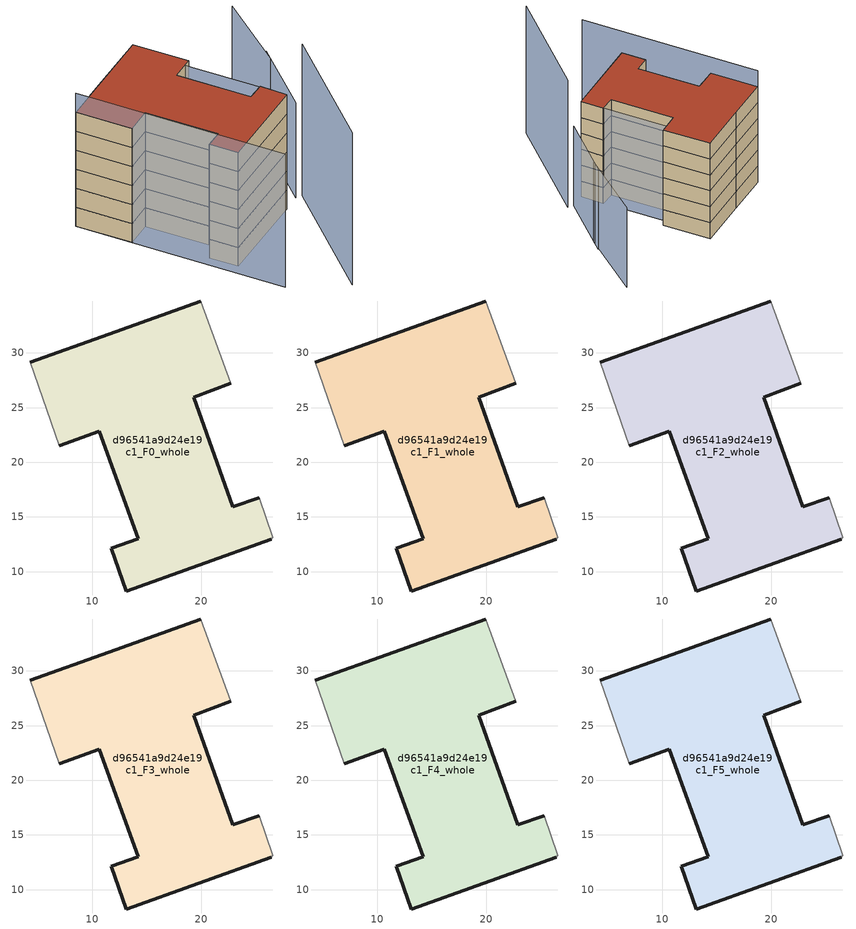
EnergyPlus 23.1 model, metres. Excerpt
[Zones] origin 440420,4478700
d96541a9d24e19c1_F0_whole
 floor ground (EU_floor_Construction): 19.93,34.76 22.7,27.23 19.3,25.96 22.89,15.93 25.31,16.75 26.53,13.12 26.41,12.97 13.11,8.22 11.74,12.11 14.2,12.99 10.66,22.82 7,21.51 4.33,29.13 11.5,31.72 z0
 wall outside (EU_wall_Construction): 25.31,16.75 22.89,15.93 19.3,25.96 22.7,27.23 / 19.93,34.76 11.5,31.72 4.33,29.13 / 7,21.51 10.66,22.82 14.2,12.99 11.74,12.11 13.11,8.22 26.41,12.97 z0:3
 wall adiabatic (EU_wall_Construction): 22.7,27.23 19.93,34.76 / 4.33,29.13 7,21.51 / 26.41,12.97 26.53,13.12 25.31,16.75 z0:3
d96541a9d24e19c1_F1_whole
 floor to d96541a9d24e19c1_F0_whole (EU_floor_Construction): 19.93,34.76 22.7,27.23 19.3,25.96 22.89,15.93 25.31,16.75 26.53,13.12 26.41,12.97 13.11,8.22 11.74,12.11 14.2,12.99 10.66,22.82 7,21.51 4.33,29.13 11.5,31.72 z3
 wall outside (EU_wall_Construction): 25.31,16.75 22.89,15.93 19.3,25.96 22.7,27.23 / 19.93,34.76 11.5,31.72 4.33,29.13 / 7,21.51 10.66,22.82 14.2,12.99 11.74,12.11 13.11,8.22 26.41,12.97 z3:6
 wall adiabatic (EU_wall_Construction): 22.7,27.23 19.93,34.76 / 4.33,29.13 7,21.51 / 26.41,12.97 26.53,13.12 25.31,16.75 z3:6
d96541a9d24e19c1_F2_whole
 floor to d96541a9d24e19c1_F1_whole (EU_floor_Construction): 19.93,34.76 22.7,27.23 19.3,25.96 22.89,15.93 25.31,16.75 26.53,13.12 26.41,12.97 13.11,8.22 11.74,12.11 14.2,12.99 10.66,22.82 7,21.51 4.33,29.13 11.5,31.72 z6
 wall outside (EU_wall_Construction): 25.31,16.75 22.89,15.93 19.3,25.96 22.7,27.23 / 19.93,34.76 11.5,31.72 4.33,29.13 / 7,21.51 10.66,22.82 14.2,12.99 11.74,12.11 13.11,8.22 26.41,12.97 z6:9
 wall adiabatic (EU_wall_Construction): 22.7,27.23 19.93,34.76 / 4.33,29.13 7,21.51 / 26.41,12.97 26.53,13.12 25.31,16.75 z6:9
d96541a9d24e19c1_F3_whole
 floor to d96541a9d24e19c1_F2_whole (EU_floor_Construction): 19.93,34.76 22.7,27.23 19.3,25.96 22.89,15.93 25.31,16.75 26.53,13.12 26.41,12.97 13.11,8.22 11.74,12.11 14.2,12.99 10.66,22.82 7,21.51 4.33,29.13 11.5,31.72 z9
 wall outside (EU_wall_Construction): 25.31,16.75 22.89,15.93 19.3,25.96 22.7,27.23 / 19.93,34.76 11.5,31.72 4.33,29.13 / 7,21.51 10.66,22.82 14.2,12.99 11.74,12.11 13.11,8.22 26.41,12.97 z9:12
 wall adiabatic (EU_wall_Construction): 22.7,27.23 19.93,34.76 / 4.33,29.13 7,21.51 / 26.41,12.97 26.53,13.12 25.31,16.75 z9:12
d96541a9d24e19c1_F4_whole
 floor to d96541a9d24e19c1_F3_whole (EU_floor_Construction): 19.93,34.76 22.7,27.23 19.3,25.96 22.89,15.93 25.31,16.75 26.53,13.12 26.41,12.97 13.11,8.22 11.74,12.11 14.2,12.99 10.66,22.82 7,21.51 4.33,29.13 11.5,31.72 z12
 wall outside (EU_wall_Construction): 25.31,16.75 22.89,15.93 19.3,25.96 22.7,27.23 / 19.93,34.76 11.5,31.72 4.33,29.13 / 7,21.51 10.66,22.82 14.2,12.99 11.74,12.11 13.11,8.22 26.41,12.97 z12:15
 wall adiabatic (EU_wall_Construction): 22.7,27.23 19.93,34.76 / 4.33,29.13 7,21.51 / 26.41,12.97 26.53,13.12 25.31,16.75 z12:15
d96541a9d24e19c1_F5_whole
 floor to d96541a9d24e19c1_F4_whole (EU_floor_Construction): 19.93,34.76 22.7,27.23 19.3,25.96 22.89,15.93 25.31,16.75 26.53,13.12 26.41,12.97 13.11,8.22 11.74,12.11 14.2,12.99 10.66,22.82 7,21.51 4.33,29.13 11.5,31.72 z15
 wall outside (EU_wall_Construction): 25.31,16.75 22.89,15.93 19.3,25.96 22.7,27.23 / 19.93,34.76 11.5,31.72 4.33,29.13 / 7,21.51 10.66,22.82 14.2,12.99 11.74,12.11 13.11,8.22 26.41,12.97 z15:18
 wall adiabatic (EU_wall_Construction): 22.7,27.23 19.93,34.76 / 4.33,29.13 7,21.51 / 26.41,12.97 26.53,13.12 25.31,16.75 z15:18
 roof outside (EU_roof_Construction): 26.41,12.97 26.53,13.12 25.31,16.75 22.89,15.93 19.3,25.96 22.7,27.23 19.93,34.76 11.5,31.72 4.33,29.13 7,21.51 10.66,22.82 14.2,12.99 11.74,12.11 13.11,8.22 z18
shading: 20.87,-4.86 29.89,13.66 z0:24; 4.33,29.13 14.34,0.73 z0:21; 28.98,13.98 34.21,24.81 / 33.34,22.94 38.02,34.99 z0:15; 26.53,13.11 18.92,34.4 z0:18
[Building]
EU S2 Campaign: North Axis=0; Terrain=City; Solar Distribution=FullExterior
[Site:Location]
Madrid: Latitude=40.5; Longitude=-3.5; Time Zone=1; Elevation=609
[SizingPeriod:WeatherFileDays]
AnnualSizingPeriod: Begin Month=1; Begin Day of Month=1; End Month=12; End Day of Month=31; Day of Week for Start Day=Monday; Use Weather File Daylight Saving Period=No; Use Weather File Rain and Snow Indicators=No
[MATERIAL]
EU_InternalMass_Material: Roughness=MediumRough; Thickness=0.1; Conductivity=1; Density=1800; Specific Heat=900; Thermal Absorptance=0.9; Solar Absorptance=0.7; Visible Absorptance=0.7
[MATERIAL:NOMASS] Roughness=MediumRough; Thermal Absorptance=0.9; Solar Absorptance=0.7; Visible Absorptance=0.7
Name | Thermal Resistance
EU_wall_NoMass | 0.609216
EU_roof_NoMass | 0.513268
EU_floor_NoMass | 0.568163
[CONSTRUCTION]
EU_wall_Construction: EU_wall_NoMass
EU_roof_Construction: EU_roof_NoMass
EU_floor_Construction: EU_floor_NoMass
EU_InternalMass_Construction: EU_InternalMass_Material
[ZONE] Type=1; Multiplier=1; Ceiling Height=autocalculate; Floor Area=autocalculate; Part of Total Floor Area=Yes
Name | Volume
d96541a9d24e19c1_F0_whole | 867.166
d96541a9d24e19c1_F1_whole; d96541a9d24e19c1_F2_whole; d96541a9d24e19c1_F3_whole; d96541a9d24e19c1_F4_whole; d96541a9d24e19c1_F5_whole | 867.165
[INTERNALMASS] Construction=EU_InternalMass_Construction; Surface Area=289.055
Name | Zone or ZoneList
d96541a9d24e19c1_F0_whole_EU_InternalMass | d96541a9d24e19c1_F0_whole
d96541a9d24e19c1_F1_whole_EU_InternalMass | d96541a9d24e19c1_F1_whole
d96541a9d24e19c1_F2_whole_EU_InternalMass | d96541a9d24e19c1_F2_whole
d96541a9d24e19c1_F3_whole_EU_InternalMass | d96541a9d24e19c1_F3_whole
d96541a9d24e19c1_F4_whole_EU_InternalMass | d96541a9d24e19c1_F4_whole
d96541a9d24e19c1_F5_whole_EU_InternalMass | d96541a9d24e19c1_F5_whole
[OTHEREQUIPMENT] Fuel Type=Electricity; Design Level Calculation Method=Watts/Area; Power per Zone Floor Area=1; Fraction Latent=0; Fraction Radiant=0; Fraction Lost=0; Carbon Dioxide Generation Rate=0; EndUse Subcategory=EU_Step8_InternalGains
Name | Zone or ZoneList or Space or SpaceList | Schedule
EU_Step8_InternalGain_d96541a9d24e19c1_F0_whole_f000 | d96541a9d24e19c1_F0_whole | EU_Step8_GainSchedule_d96541a9d24e19c1_F0_whole_f000
EU_Step8_InternalGain_d96541a9d24e19c1_F1_whole_f000 | d96541a9d24e19c1_F1_whole | EU_Step8_GainSchedule_d96541a9d24e19c1_F1_whole_f000
EU_Step8_InternalGain_d96541a9d24e19c1_F2_whole_f000 | d96541a9d24e19c1_F2_whole | EU_Step8_GainSchedule_d96541a9d24e19c1_F2_whole_f000
EU_Step8_InternalGain_d96541a9d24e19c1_F3_whole_f000 | d96541a9d24e19c1_F3_whole | EU_Step8_GainSchedule_d96541a9d24e19c1_F3_whole_f000
EU_Step8_InternalGain_d96541a9d24e19c1_F4_whole_f000 | d96541a9d24e19c1_F4_whole | EU_Step8_GainSchedule_d96541a9d24e19c1_F4_whole_f000
EU_Step8_InternalGain_d96541a9d24e19c1_F5_whole_f000 | d96541a9d24e19c1_F5_whole | EU_Step8_GainSchedule_d96541a9d24e19c1_F5_whole_f000
[ZONEVENTILATION:DESIGNFLOWRATE] Schedule=EU_AlwaysOn; Design Flow Rate Calculation Method=AirChanges/Hour; Air Changes per Hour=0.752966; Ventilation Type=Natural; Fan Pressure Rise=0; Fan Total Efficiency=1; Constant Term Coefficient=1; Temperature Term Coefficient=0; Velocity Term Coefficient=0; Velocity Squared Term Coefficient=0; Minimum Indoor Temperature=-100; Maximum Indoor Temperature=100; Delta Temperature=-100; Minimum Outdoor Temperature=-100; Maximum Outdoor Temperature=100; Maximum Wind Speed=40
Name | Zone or ZoneList or Space or SpaceList
EU_ConstantAir_d96541a9d24e19c1_F0_whole | d96541a9d24e19c1_F0_whole
EU_ConstantAir_d96541a9d24e19c1_F1_whole | d96541a9d24e19c1_F1_whole
EU_ConstantAir_d96541a9d24e19c1_F2_whole | d96541a9d24e19c1_F2_whole
EU_ConstantAir_d96541a9d24e19c1_F3_whole | d96541a9d24e19c1_F3_whole
EU_ConstantAir_d96541a9d24e19c1_F4_whole | d96541a9d24e19c1_F4_whole
EU_ConstantAir_d96541a9d24e19c1_F5_whole | d96541a9d24e19c1_F5_whole
[HVACTEMPLATE:THERMOSTAT] Constant Heating Setpoint=20; Constant Cooling Setpoint=50
EU_HeatOnly_d96541a9d24e19c1_F0_whole; EU_HeatOnly_d96541a9d24e19c1_F1_whole; EU_HeatOnly_d96541a9d24e19c1_F2_whole; EU_HeatOnly_d96541a9d24e19c1_F3_whole; EU_HeatOnly_d96541a9d24e19c1_F4_whole; EU_HeatOnly_d96541a9d24e19c1_F5_whole
[HVACTEMPLATE:ZONE:IDEALLOADSAIRSYSTEM] System Availability Schedule=EU_AlwaysOn; Maximum Heating Supply Air Temperature=50; Minimum Cooling Supply Air Temperature=13; Maximum Heating Supply Air Humidity Ratio=0.0156; Minimum Cooling Supply Air Humidity Ratio=0.0077; Heating Limit=NoLimit; Cooling Limit=NoLimit; Heating Availability Schedule=EU_AlwaysOn; Cooling Availability Schedule=EU_CoolingOff; Dehumidification Control Type=ConstantSensibleHeatRatio; Cooling Sensible Heat Ratio=0.7; Dehumidification Setpoint=60; Humidification Control Type=None; Humidification Setpoint=30; Outdoor Air Method=None; Outdoor Air Flow Rate per Person=0.00944; Outdoor Air Flow Rate per Zone Floor Area=0; Outdoor Air Flow Rate per Zone=0; Demand Controlled Ventilation Type=None; Outdoor Air Economizer Type=NoEconomizer; Heat Recovery Type=None; Sensible Heat Recovery Effectiveness=0.7; Latent Heat Recovery Effectiveness=0.65
Name | Template Thermostat
d96541a9d24e19c1_F0_whole | EU_HeatOnly_d96541a9d24e19c1_F0_whole
d96541a9d24e19c1_F1_whole | EU_HeatOnly_d96541a9d24e19c1_F1_whole
d96541a9d24e19c1_F2_whole | EU_HeatOnly_d96541a9d24e19c1_F2_whole
d96541a9d24e19c1_F3_whole | EU_HeatOnly_d96541a9d24e19c1_F3_whole
d96541a9d24e19c1_F4_whole | EU_HeatOnly_d96541a9d24e19c1_F4_whole
d96541a9d24e19c1_F5_whole | EU_HeatOnly_d96541a9d24e19c1_F5_whole
[SIZING:ZONE] Zone Cooling Design Supply Air Temperature Input Method=SupplyAirTemperature; Zone Cooling Design Supply Air Temperature=13; Zone Heating Design Supply Air Temperature Input Method=SupplyAirTemperature; Zone Heating Design Supply Air Temperature=50; Zone Cooling Design Supply Air Humidity Ratio=0.008; Zone Heating Design Supply Air Humidity Ratio=0.008; Cooling Design Air Flow Method=DesignDay; Cooling Design Air Flow Rate=0; Cooling Minimum Air Flow per Zone Floor Area=0.000762; Cooling Minimum Air Flow=0; Cooling Minimum Air Flow Fraction=0.2; Heating Design Air Flow Method=DesignDay; Heating Design Air Flow Rate=0; Heating Maximum Air Flow per Zone Floor Area=0.002032; Heating Maximum Air Flow=0.141576; Heating Maximum Air Flow Fraction=0.3; Account for Dedicated Outdoor Air System=No; Dedicated Outdoor Air System Control Strategy=NeutralSupplyAir; Dedicated Outdoor Air Low Setpoint Temperature for Design=autosize; Dedicated Outdoor Air High Setpoint Temperature for Design=autosize; Zone Load Sizing Method=Sensible Load Only No Latent Load; Zone Latent Cooling Design Supply Air Humidity Ratio Input Method=HumidityRatioDifference; Zone Cooling Design Supply Air Humidity Ratio Difference=0.005; Zone Latent Heating Design Supply Air Humidity Ratio Input Method=HumidityRatioDifference; Zone Humidification Design Supply Air Humidity Ratio Difference=0.005
d96541a9d24e19c1_F0_whole; d96541a9d24e19c1_F1_whole; d96541a9d24e19c1_F2_whole; d96541a9d24e19c1_F3_whole; d96541a9d24e19c1_F4_whole; d96541a9d24e19c1_F5_whole
[SCHEDULE:CONSTANT]
Name | Hourly Value
EU_AlwaysOn | 1
EU_CoolingOff | 0
[SCHEDULE:FILE] Column Number=1; Rows to Skip at Top=0; Number of Hours of Data=8760; Column Separator=Comma; Interpolate to Timestep=No; Minutes per Item=60; Adjust Schedule for Daylight Savings=Yes
Name | File
EU_Step8_GainSchedule_d96541a9d24e19c1_F0_whole_f000 | ../../schedules/d96541a9d24e19c1/d96541a9d24e19c1_F0_whole_f000_gain.csv
EU_Step8_GainSchedule_d96541a9d24e19c1_F1_whole_f000 | ../../schedules/d96541a9d24e19c1/d96541a9d24e19c1_F1_whole_f000_gain.csv
EU_Step8_GainSchedule_d96541a9d24e19c1_F2_whole_f000 | ../../schedules/d96541a9d24e19c1/d96541a9d24e19c1_F2_whole_f000_gain.csv
EU_Step8_GainSchedule_d96541a9d24e19c1_F3_whole_f000 | ../../schedules/d96541a9d24e19c1/d96541a9d24e19c1_F3_whole_f000_gain.csv
EU_Step8_GainSchedule_d96541a9d24e19c1_F4_whole_f000 | ../../schedules/d96541a9d24e19c1/d96541a9d24e19c1_F4_whole_f000_gain.csv
EU_Step8_GainSchedule_d96541a9d24e19c1_F5_whole_f000 | ../../schedules/d96541a9d24e19c1/d96541a9d24e19c1_F5_whole_f000_gain.csv
